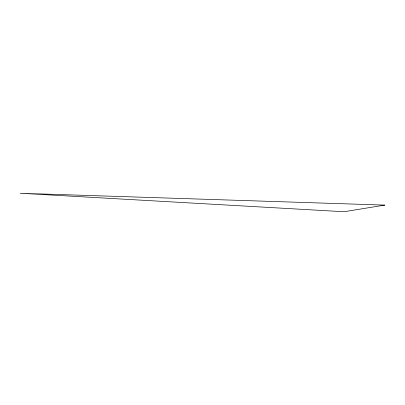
<?xml version="1.0" encoding="UTF-8"?>
<svg xmlns="http://www.w3.org/2000/svg" width="405" height="405" viewBox="0 0 405 405"><rect width="100%" height="100%" fill="white"/><g stroke="black" fill="none" stroke-linecap="round" stroke-linejoin="round"><path stroke-width="0.61" d="M384.75 205.107L344.032 211.734L20.25 193.266L384.75 205.107"/></g></svg>
